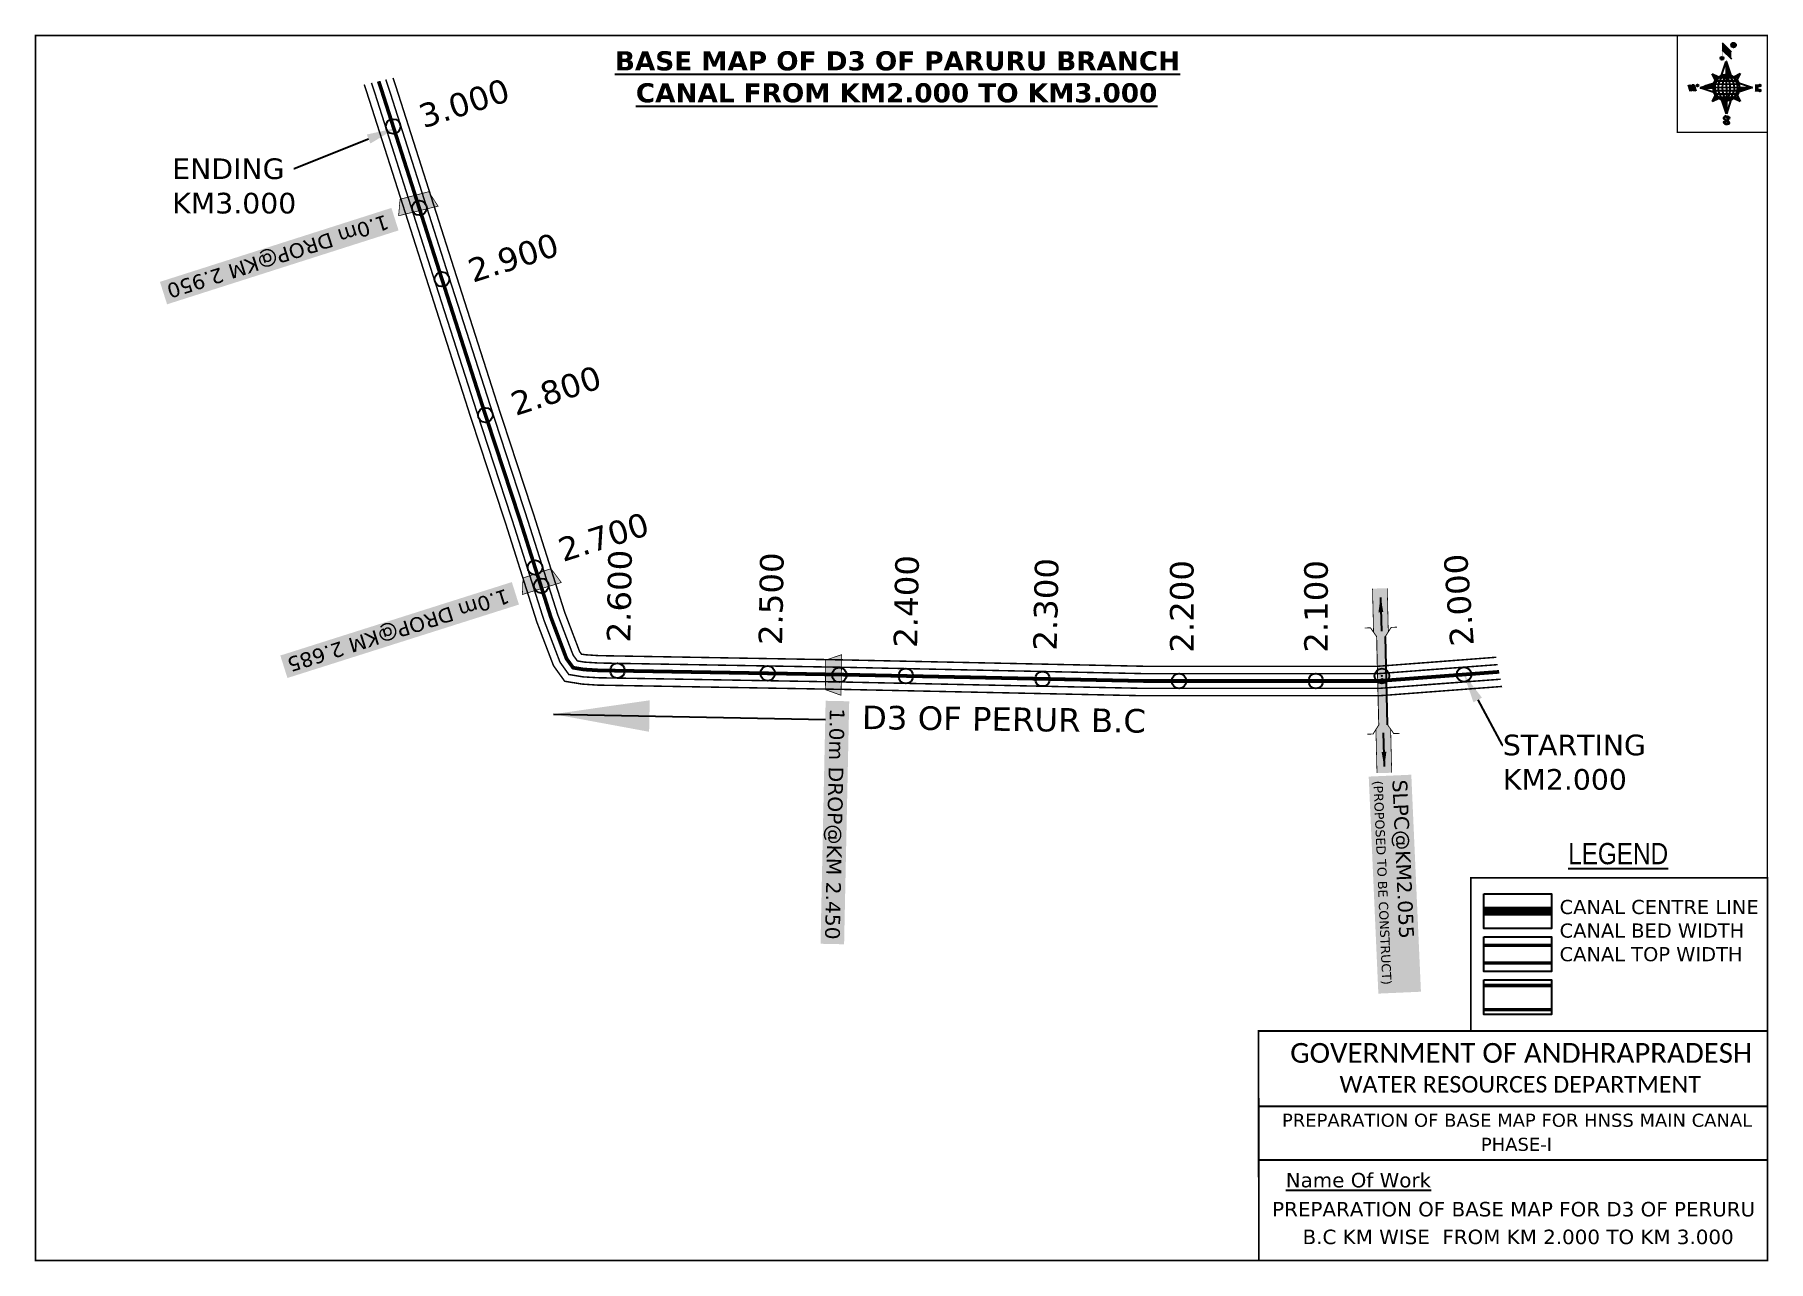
# Model space of a CAD drawing. Header units: inches. Extents: x 736817 to 742101, y 1626004 to 1628798.
# Drawn here: x 736817 to 737993, y 1626004 to 1626836 of the extents above.
import ezdxf
from ezdxf import colors
from ezdxf.entities.mleader import LeaderData, LeaderLine
from ezdxf.enums import TextEntityAlignment as Align
from ezdxf.math import Vec2, Vec3

# ---------------------------------------------------------------- set-up
doc = ezdxf.new("R2010")
doc.units = ezdxf.units.IN
doc.header["$MEASUREMENT"] = 0
doc.header["$PDMODE"] = 32
doc.header["$PDSIZE"] = 10
doc.linetypes.add('ACAD_ISO02W100', pattern=[15, 12, -3])
doc.linetypes.add('HIDDEN2', pattern=[0.1875, 0.125, -0.0625])
for name, color, linetype in [('AQUADUCT', 1, 'Continuous'), ('bord', 1, 'Continuous'), ('CANAL1', 1, 'Continuous'), ('CSMark', 72, 'Continuous'), ('DCBMS', 232, 'Continuous'), ('PAGE', 7, 'Continuous'), ('STRUCTURE', 5, 'Continuous'), ('TEXT', 7, 'Continuous'), ('VILLAGE STONES', 240, 'Continuous'), ('ZZZZZZZ', 50, 'Continuous')]:
    doc.layers.add(name, color=color, linetype=linetype)
doc.styles.add('ARIALN', font='ARIALN_1.TTF')
doc.styles.get("Standard").update_dxf_attribs({"font": 'verdana_0.ttf'})
doc.dimstyles.get("Standard").update_dxf_attribs({"dimtxt": 0.18, "dimasz": 0.18, "dimexe": 0.18, "dimexo": 0.0625, "dimgap": 0.09, "dimtad": 0, "dimtih": 1, "dimtoh": 1, "dimdec": 4, "dimzin": 0, "dimdsep": 46, "dimtxsty": 'Standard', "dimcen": 0.09, "dimadec": 0, "dimazin": 0, "dimtfac": 1, "dimtdec": 4, "dimtofl": 0, "dimtmove": 0, "dimatfit": 3, "dimfxl": 0, "dimtolj": 1, "dimtzin": 0, "dimarcsym": 0})
pattern_1 = [(267.297113149, (-8720374.938, 50637915.138), (10.5367255337, -0.497431438), [])]
pattern_2 = [(357.297113149, (-8720374.938, 50637915.138), (0.497431438, 10.5367255337), [])]

# ---------------------------------------------------------------- blocks, each defined once
blk = doc.blocks.new('*X17')
at = {"color": 0, "linetype": 'Continuous'}
for p, q in [((6321.6, 240.5), (6322.3, 241.2)), ((6321.6, 240.3), (6322.3, 241)), ((6321.6, 240.1), (6322.3, 240.8)), ((6321.6, 239.9), (6322.4, 240.7)), ((6321.6, 239.8), (6322.4, 240.6)), ((6321.6, 239.6), (6322.5, 240.5)), ((6321.6, 239.4), (6322.5, 240.3)), ((6321.6, 239.2), (6322.6, 240.2)), ((6321.7, 239.1), (6322.6, 240.1)), ((6321.8, 240.8), (6322.4, 241.4)), ((6321.8, 239), (6322.7, 240)), ((6321.8, 239), (6322.8, 239.9)), ((6321.9, 238.9), (6322.9, 239.8)), ((6322, 238.8), (6323, 239.7)), ((6322.1, 241.3), (6322.4, 241.6)), ((6322.1, 238.7), (6323.1, 239.6)), ((6322.2, 238.6), (6323.1, 239.6)), ((6322.3, 238.5), (6323.2, 239.5)), ((6322.4, 238.5), (6323.3, 239.4)), ((6322.5, 238.4), (6323.4, 239.3)), ((6322.7, 238.4), (6323.6, 239.3)), ((6322.8, 238.3), (6323.7, 239.2)), ((6322.9, 238.3), (6323.8, 239.1)), ((6323.1, 238.2), (6323.9, 239.1)), ((6323.2, 238.2), (6324, 239)), ((6323.3, 238.2), (6324.2, 239)), ((6323.5, 238.1), (6324.3, 238.9)), ((6323.7, 238.1), (6324.4, 238.9)), ((6323.8, 238.1), (6324.6, 238.8)), ((6324.1, 238.2), (6324.7, 238.8)), ((6324.3, 238.3), (6324.9, 238.8)), ((6324.6, 238.3), (6325.1, 238.8)), ((6324.8, 238.4), (6325.2, 238.8)), ((6325.1, 238.5), (6325.4, 238.8)), ((6325.4, 238.6), (6325.6, 238.8))]:
    blk.add_line(p, q, dxfattribs=at)
blk = doc.blocks.new('*X16')
at = {"color": 0, "linetype": 'Continuous'}
for p, q in [((6324.4, 240.3), (6324.5, 240.4)), ((6324.6, 240.3), (6324.8, 240.5)), ((6324.7, 240.2), (6325, 240.5)), ((6324.8, 240.2), (6325.2, 240.6)), ((6325, 240.1), (6325.5, 240.6)), ((6325.1, 240.1), (6325.6, 240.6)), ((6325.2, 240), (6325.8, 240.6)), ((6325.3, 240), (6326, 240.6)), ((6325.4, 239.9), (6326.1, 240.6)), ((6325.5, 239.8), (6326.2, 240.5)), ((6325.6, 239.8), (6326.3, 240.5)), ((6325.7, 239.7), (6326.5, 240.4)), ((6325.9, 239.6), (6326.6, 240.3)), ((6326, 239.5), (6326.7, 240.3)), ((6326, 239.4), (6326.8, 240.2)), ((6326.1, 239.3), (6327, 240.2)), ((6326.2, 239.3), (6327.1, 240.1)), ((6326.3, 239.2), (6327.1, 240)), ((6326.4, 239.1), (6327.2, 239.9)), ((6326.5, 239), (6327.3, 239.8)), ((6326.5, 238.9), (6327.4, 239.7)), ((6326.6, 238.8), (6327.5, 239.6)), ((6326.7, 238.7), (6327.5, 239.5)), ((6326.8, 238.6), (6327.6, 239.4)), ((6326.8, 238.5), (6327.7, 239.3)), ((6326.8, 236.5), (6327.4, 237)), ((6326.9, 238.3), (6327.8, 239.2)), ((6326.9, 238.2), (6327.9, 239.1)), ((6326.9, 236.8), (6327.6, 237.4)), ((6327, 238.1), (6327.8, 239)), ((6327, 237.9), (6327.8, 238.8)), ((6327, 237.8), (6327.8, 238.6)), ((6327, 237.6), (6327.8, 238.4)), ((6327, 237.4), (6327.8, 238.2)), ((6327, 237.3), (6327.8, 238)), ((6327, 237.1), (6327.8, 237.9))]:
    blk.add_line(p, q, dxfattribs=at)
blk = doc.blocks.new('H')
at = {"layer": 'bord', "extrusion": (0.000427885, 0.004792, 0.999988)}
h = blk.add_hatch(dxfattribs=at)
h.set_pattern_fill('LINE', color=8, scale=84.387686, angle=-2.7029, style=0)
h.set_pattern_definition(pattern_2)
h.paths.add_polyline_path([(-492, 786, -0.090992), (-448, 775), (-486, 912)])
h = blk.add_hatch(dxfattribs=at)
h.set_pattern_fill('LINE', color=8, scale=84.387686, angle=-92.7029, style=0)
h.set_pattern_definition(pattern_1)
h.paths.add_polyline_path([(-625, 665, -0.090992), (-615, 710), (-751, 671)])
h = blk.add_hatch(dxfattribs=at)
h.set_pattern_fill('LINE', color=8, scale=84.387686, angle=-2.7029, style=0)
h.set_pattern_definition(pattern_2)
h.paths.add_polyline_path([(-504, 533, -0.090992), (-549, 543), (-510, 406)])
h = blk.add_hatch(dxfattribs=at)
h.set_pattern_fill('LINE', color=8, scale=84.387686, angle=-92.7029, style=0)
h.set_pattern_definition(pattern_1)
h.paths.add_polyline_path([(-246, 647), (-372, 653, -0.090992), (-382, 609)])
for p, q in [((-519, 1020, -1217), (-435, 927, -1216)), ((-516, 1087, -1217), (-432, 994, -1217)), ((-538, 774, -1216), (-487, 906, -1216)), ((-487, 906, -1216), (-493, 780, -1216)), ((-487, 906, -1216), (-448, 769, -1216)), ((-865, 701, -1215), (-847, 638, -1215)), ((-847, 700, -1215), (-829, 637, -1215)), ((-829, 699, -1215), (-811, 636, -1215)), ((-829, 699, -1215), (-811, 698, -1215)), ((-811, 698, -1215), (-794, 635, -1215)), ((-752, 665, -1215), (-615, 704, -1215)), ((-627, 794, -1216), (-567, 760, -1216)), ((-627, 794, -1216), (-584, 747, -1215)), ((-599, 731, -1215), (-627, 794, -1216)), ((-421, 753, -1216), (-359, 781, -1216)), ((-359, 781, -1216), (-405, 739, -1216)), ((-359, 781, -1216), (-392, 721, -1215)), ((-379, 693, -1215), (-246, 641, -1215)), ((-213, 669, -1215), (-217, 601, -1215)), ((-752, 665, -1215), (-625, 659, -1215)), ((-619, 614, -1215), (-752, 665, -1215)), ((-639, 526, -1214), (-606, 585, -1215)), ((-639, 526, -1214), (-593, 568, -1215)), ((-577, 553, -1215), (-639, 526, -1214)), ((-511, 400, -1214), (-549, 537, -1214)), ((-460, 533, -1215), (-511, 400, -1214)), ((-505, 527, -1214), (-511, 400, -1214)), ((-371, 513, -1214), (-431, 546, -1215)), ((-371, 513, -1214), (-414, 560, -1215)), ((-399, 576, -1215), (-371, 513, -1214)), ((-246, 641, -1215), (-383, 603, -1215)), ((-373, 647, -1215), (-246, 641, -1215)), ((-197, 600, -1215), (-194, 668, -1215))]:
    blk.add_line(p, q, dxfattribs=at)
at = {"layer": 'bord', "color": 8, "linetype": 'ByBlock', "extrusion": (0.000427885, 0.004792, 0.999988)}
for p, q in [((-375, 679, -1215), (-620, 691, -1215)), ((-386, 711, -1215), (-605, 722, -1215)), ((-411, 744, -1216), (-578, 752, -1216)), ((-493, 780, -1216), (-505, 527, -1214)), ((-373, 647, -1215), (-625, 659, -1215)), ((-378, 616, -1215), (-623, 628, -1215)), ((-392, 585, -1215), (-611, 595, -1215)), ((-420, 555, -1215), (-587, 562, -1215))]:
    blk.add_line(p, q, dxfattribs=at)
at = {"layer": 'bord', "extrusion": (0.000427885, 0.004792, 0.999988), "elevation": -1212}
for points, const_width in [([(-522, 960), (-516, 1093)], 1.61), ([(-434, 933), (-428, 1066)], 1.61), ([(-870, 707), (-846, 706)], 0.642), ([(-829, 643), (-821, 678)], 0.642), ([(-793, 641), (-782, 694)], 0.642), ([(-223, 676), (-174, 673)], 0.706), ([(-829, 643), (-855, 644)], 0.642), ([(-811, 642), (-784, 641)], 0.642), ([(-177, 605), (-226, 607)], 0.706), ([(-195, 645), (-185, 644)], 0.706)]:
    blk.add_lwpolyline(points, dxfattribs=dict(at, const_width=const_width))
for points, const_width in [([(-414, 1073, 1), (-398, 1058, 1)], 22.3), ([(-530, 950, 1), (-520, 939, 1)], 14.8), ([(-776, 697, 1), (-769, 690, 1)], 8.9), ([(-180, 618, 1), (-173, 611, 1)], 9.79), ([(-178, 667, 1), (-171, 660, 1)], 9.79), ([(-490, 362, 1), (-498, 369, 1)], 11.1), ([(-525, 322, 1), (-533, 329, 1)], 11.1)]:
    blk.add_lwpolyline(points, format="xyb", close=True, dxfattribs=dict(at, const_width=const_width))
for points in [[(-537, 317), (-531, 310), (-520, 307), (-505, 307), (-494, 310), (-486, 318), (-487, 326), (-491, 333), (-494, 336), (-503, 341), (-522, 347), (-530, 352), (-534, 355), (-537, 363), (-537, 373), (-530, 381), (-520, 384), (-504, 384), (-493, 380), (-487, 373)], [(-522, 348), (-526, 354), (-528, 361), (-528, 371), (-526, 375), (-521, 381), (-515, 384)], [(-505, 307), (-499, 312), (-497, 319), (-497, 327), (-501, 335), (-509, 343)]]:
    blk.add_lwpolyline(points, dxfattribs=at)
at = {"layer": 'bord', "extrusion": (0.000427885, 0.004792, 0.999988)}
for centre, radius in [((-406, 1065, -1212), 22.3), ((-525, 944, -1212), 14.8), ((-773, 694, -1212), 8.9), ((-498, 659, -1212), 127), ((-177, 615, -1212), 9.79), ((-174, 663, -1212), 9.79), ((-494, 365, -1212), 11.1), ((-529, 325, -1212), 11.1)]:
    blk.add_circle(centre, radius, dxfattribs=at)
at = {"layer": 'bord', "color": 8, "linetype": 'ByBlock', "extrusion": (0.000427885, 0.004792, 0.999988)}
for centre, radius, start, end in [((-482, 658, -1212), 128, 94.9254, 259.6691), ((-437, 656, -1212), 141, 113.2864, 241.308), ((-316, 651, -1212), 222, 142.5892, 212.0053), ((-560, 662, -1212), 141, 293.2864, 61.308), ((-681, 668, -1212), 222, 322.5892, 32.0053), ((-515, 660, -1212), 128, 274.9254, 79.6691)]:
    blk.add_arc(centre, radius, start, end, dxfattribs=at)
at = {"layer": 'bord', "extrusion": (0.000427885, 0.004792, 0.999988)}
for points in [[(-516, 1093, -1212), (-431, 1000, -1212), (-519, 1026, -1212), (-434, 933, -1212)], [(-864, 707, -1212), (-846, 706, -1212), (-846, 644, -1212), (-829, 643, -1212)], [(-829, 705, -1212), (-811, 704, -1212), (-811, 642, -1212), (-793, 641, -1212)], [(-193, 674, -1212), (-197, 606, -1212), (-213, 675, -1212), (-216, 607, -1212)]]:
    blk.add_solid(points, dxfattribs=at)
at = {"layer": 'bord', "extrusion": (0.000427885, 0.004792, 0.999988), "xscale": 7.977342409717546, "yscale": 7.977342408231451, "zscale": 7.977342408476333, "rotation": 138.0840426661453}
for name, p in [('*X16', (38301, -31929, -1212)), ('*X17', (38314, -31951, -1212))]:
    blk.add_blockref(name, p, dxfattribs=at)
blk = doc.blocks.new('SLB')
at = {"layer": 'STRUCTURE'}
h = blk.add_hatch(dxfattribs=at)
h.set_pattern_fill('DOTS', color=6, scale=20, angle=320.3722, style=0)
h.set_pattern_definition([(320.372247934, (-159.4327, -72.9564), (1.2786241598, 0.5641323054), [0, -1.25])])
h.paths.add_polyline_path([(769699.5, 1706871.1), (769699.5, 1706861.1), (769729.1, 1706861.1), (769732.1, 1706863.1), (769792.1, 1706863.1), (769795.1, 1706861.1), (769824.7, 1706861.1), (769824.7, 1706871.1), (769795.1, 1706871.1), (769792.1, 1706869.1), (769732.1, 1706869.1), (769729.1, 1706871.1)])
at = {"layer": 'STRUCTURE', "color": 6, "linetype": 'ACAD_ISO02W100', "ltscale": 0.5, "const_width": 0.5}
for points in [[(769699.5, 1706871.1), (769729.1, 1706871.1)], [(769795.1, 1706871.1), (769824.7, 1706871.1)], [(769699.5, 1706861.1), (769729.1, 1706861.1)], [(769795.1, 1706861.1), (769824.7, 1706861.1)]]:
    blk.add_lwpolyline(points, dxfattribs=at)
at = {"layer": 'STRUCTURE', "color": 6, "const_width": 0.628}
for points in [[(769726.1, 1706877.1), (769726.1, 1706873.1), (769732.1, 1706869.1), (769792.1, 1706869.1), (769798.1, 1706873.1), (769798.1, 1706877.1)], [(769726.1, 1706855.1), (769726.1, 1706859.1), (769732.1, 1706863.1), (769792.1, 1706863.1), (769798.1, 1706859.1), (769798.1, 1706855.1)]]:
    blk.add_lwpolyline(points, dxfattribs=at)
at = {"layer": 'STRUCTURE', "color": 6}
blk.add_lwpolyline([(769732.1, 1706863.1), (769792.1, 1706863.1)], dxfattribs=at)
blk.add_lwpolyline([(769732.1, 1706863.1), (769792.1, 1706863.1)], dxfattribs=at)
at = {"layer": 'STRUCTURE', "color": 0}
blk.add_circle((769762.1, 1706866.1), 1.24, dxfattribs=at)
for points in [[(769703.8, 1706866), (769726.7, 1706866)], [(769818.6, 1706865.8), (769795.7, 1706865.8)]]:
    blk.add_leader(points, dimstyle='Standard', override={"dimasz": 10, "dimgap": 0.09, "dimtad": 0}, dxfattribs=at)

msp = doc.modelspace()

# ---------------------------------------------------------------- hatches: boundary and pattern name
for points in [[(737090.6, 1626719.7), (737063.8, 1626713.2), (737064.8, 1626724.4), (737084.2, 1626729.5)], [(737174.2, 1626464.4), (737147.8, 1626456.3), (737148.2, 1626467.5), (737167.2, 1626473.8)], [(737364.5, 1626415.5), (737364, 1626387.9), (737353.5, 1626391.7), (737353.4, 1626411.7)]]:
    msp.add_hatch(color=1).paths.add_polyline_path(points)

# ---------------------------------------------------------------- linework, layer by layer
at = {"layer": 'CANAL1', "color": 1, "linetype": 'HIDDEN2', "ltscale": 100, "const_width": 2.5}
for points in [[(737156.4, 1626474.6), (737146.3, 1626506.4), (737121.7, 1626581.2), (737091.7, 1626674.9), (737052.8, 1626796.7), (737050.3, 1626804.4)], [(737314.3, 1626402.8), (737199.3, 1626404.8), (737189.5, 1626405.4), (737182.2, 1626406.6), (737177.7, 1626412.8), (737167.1, 1626440.9), (737156.4, 1626474.6)], [(737810.6, 1626403.8), (737728.9, 1626397.6), (737686.2, 1626397.6)], [(737810.6, 1626403.8), (737756.7, 1626399.7)], [(737686.2, 1626397.6), (737569.3, 1626397.6), (737365.5, 1626401.9), (737314.3, 1626402.8)]]:
    msp.add_lwpolyline(points, dxfattribs=at)
at = {"layer": 'CANAL1', "color": 5}
for points, const_width in [([(737809.6, 1626408.7), (737728.7, 1626402.6), (737569.3, 1626402.6), (737365.6, 1626406.9), (737199.5, 1626409.8), (737190, 1626410.4), (737185.1, 1626411.2), (737182.2, 1626415.2), (737171.8, 1626442.5), (737151, 1626507.9), (737126.5, 1626582.8), (737096.4, 1626676.5), (737057.6, 1626798.2), (737055.1, 1626805.6)], 1), ([(737811.6, 1626398.8), (737729, 1626392.6), (737569.2, 1626392.6), (737365.4, 1626396.9), (737199.1, 1626399.8), (737188.9, 1626400.4), (737179.3, 1626402), (737173.3, 1626410.4), (737162.3, 1626439.2), (737141.5, 1626504.8), (737117, 1626579.7), (737086.9, 1626673.4), (737048.1, 1626795.1), (737045.4, 1626803.3)], 1), ([(737090.6, 1626719.7), (737063.8, 1626713.2), (737064.8, 1626724.4), (737084.2, 1626729.5), (737090.6, 1626719.7), (737063.8, 1626713.2)], 0.49), ([(737174.2, 1626464.4), (737147.8, 1626456.3), (737148.2, 1626467.5), (737167.2, 1626473.8), (737174.2, 1626464.4), (737147.8, 1626456.3)], 0.49), ([(737364.5, 1626415.5), (737364, 1626387.9), (737353.5, 1626391.7), (737353.4, 1626411.7), (737364.5, 1626415.5), (737364, 1626387.9)], 0.49), ([(737809.6, 1626408.7), (737755.9, 1626404.7)], 1), ([(737811.6, 1626398.8), (737757.4, 1626394.8)], 1)]:
    msp.add_lwpolyline(points, dxfattribs=dict(at, const_width=const_width))
at = {"layer": 'CANAL1', "color": 200, "const_width": 1}
for points in [[(737808.6, 1626413.7), (737728.5, 1626407.6), (737569.4, 1626407.6), (737365.7, 1626411.9), (737199.7, 1626414.8), (737190.6, 1626415.4), (737187.9, 1626415.8), (737186.6, 1626417.6), (737176.5, 1626444.2), (737155.8, 1626509.4), (737131.2, 1626584.3), (737101.2, 1626678), (737062.3, 1626799.8), (737060, 1626806.7)], [(737812.6, 1626393.9), (737729.2, 1626387.6), (737569.2, 1626387.6), (737365.3, 1626391.9), (737198.9, 1626394.8), (737188.4, 1626395.5), (737176.5, 1626397.4), (737168.9, 1626408), (737157.6, 1626437.6), (737136.8, 1626503.3), (737112.2, 1626578.1), (737082.2, 1626671.9), (737043.3, 1626793.6), (737040.5, 1626802.2)], [(737808.6, 1626413.7), (737755.1, 1626409.6)], [(737812.6, 1626393.9), (737758.2, 1626389.8)]]:
    msp.add_lwpolyline(points, dxfattribs=at)
at = {"layer": 'CANAL1', "color": 1, "linetype": 'HIDDEN2', "ltscale": 100, "const_width": 6, "elevation": -0.4}
msp.add_lwpolyline([(737846.2, 1626241.5), (737800.1, 1626241.5)], dxfattribs=at)
at = {"layer": 'CANAL1', "color": 5, "const_width": 2.4, "elevation": -0.4}
for points in [[(737846.2, 1626218.3), (737800.1, 1626218.3)], [(737846.2, 1626206.3), (737800.1, 1626206.3)]]:
    msp.add_lwpolyline(points, dxfattribs=at)
at = {"layer": 'CANAL1', "color": 200, "const_width": 2.4, "elevation": -0.4}
for points in [[(737846.2, 1626191.1), (737800.1, 1626191.1)], [(737846.2, 1626174.6), (737800.1, 1626174.6)]]:
    msp.add_lwpolyline(points, dxfattribs=at)
at = {"layer": 'PAGE', "const_width": 1}
msp.add_lwpolyline([(736817.4, 1626004.5), (737992.6, 1626004.5), (737992.6, 1626835.5), (736817.4, 1626835.5), (736817.4, 1626004.5)], dxfattribs=at)
at = {"layer": 'PAGE'}
for points, const_width in [([(737992.6, 1626835.5), (737931.5, 1626835.5), (737931.5, 1626769.8), (737992.6, 1626769.8)], 1), ([(737992.6, 1626160.2), (737791.3, 1626160.2), (737791.3, 1626264), (737992.6, 1626264)], 1.2), ([(737647.3, 1626160.2), (737992.6, 1626160.2), (737992.6, 1626004.5), (737647.5, 1626004.5)], 1.2)]:
    msp.add_lwpolyline(points, close=True, dxfattribs=dict(at, const_width=const_width))
at = {"layer": 'PAGE', "elevation": -0.4}
for points in [[(737800.1, 1626253.3), (737846.2, 1626253.3), (737846.2, 1626229.8), (737800.1, 1626229.8)], [(737800.1, 1626224), (737846.2, 1626224), (737846.2, 1626200.5), (737800.1, 1626200.5)], [(737800.1, 1626194.8), (737846.2, 1626194.8), (737846.2, 1626171.3), (737800.1, 1626171.3)]]:
    msp.add_lwpolyline(points, close=True, dxfattribs=at)
at = {"layer": 'PAGE'}
for points in [[(737647.4, 1626109.2), (737992.6, 1626109.2)], [(737647.4, 1626072.8), (737992.6, 1626072.8)]]:
    msp.add_lwpolyline(points, dxfattribs=at)
at = {"layer": 'STRUCTURE', "color": 3}
for p in [(737060.1, 1626773.8), (737077.9, 1626718.5), (737093.2, 1626670.1), (737122.7, 1626578), (737156.4, 1626474.6), (737160.6, 1626462.2), (737212.3, 1626404.6), (737314.3, 1626402.8), (737362.9, 1626401.7), (737408, 1626401), (737786.8, 1626402), (737786.8, 1626402), (737500.7, 1626399), (737593.4, 1626397.6), (737686.2, 1626397.6)]:
    msp.add_point(p, dxfattribs=at)
at = {"layer": 'ZZZZZZZ'}
msp.add_point((737731, 1626401, 3), dxfattribs=at)

# ---------------------------------------------------------------- block references
at = {"layer": 'AQUADUCT', "color": 1, "xscale": 0.0703495379661093, "yscale": 0.07034953800030053, "zscale": 0.07034953795990817, "rotation": 3.078330607406165}
msp.add_blockref('H', (738002.2, 1626756.1, 85.4), dxfattribs=at)
at = {"layer": 'STRUCTURE', "color": 0, "rotation": 91.38804498957899}
msp.add_blockref('SLB', (2462742.8, 898208), dxfattribs=at)

# ---------------------------------------------------------------- texts
at = {"layer": 'CSMark', "color": 1}
for s, rotation, p in [('3.000', 17.7014, (737078.3, 1626780.1)), ('2.900', 17.7628, (737111.7, 1626675.3)), ('2.800', 18.1788, (737140.7, 1626584.9)), ('2.700', 17.5948, (737172.9, 1626485.9)), ('2.600', 88.9826, (737213, 1626423.8)), ('2.500', 88.9826, (737316, 1626422)), ('2.400', 88.793, (737407.6, 1626420.2)), ('2.300', 88.793, (737502.3, 1626418.2)), ('2.200', 90.0203, (737595.2, 1626416.8)), ('2.100', 90.0203, (737686.3, 1626416.8)), ('2.000', 94.2998, (737785.5, 1626421.2)), ('2.000', 94.2998, (737785.5, 1626421.2))]:
    msp.add_text(s, height=16, rotation=rotation, dxfattribs=at).set_placement(p, align=Align.MIDDLE_LEFT)
at = {"layer": 'PAGE', "extrusion": (0.000201441, 0.004807, 0.999988), "style": 'ARIALN'}
msp.add_text('%%ULEGEND', height=14.4, rotation=359.9999, dxfattribs=at).set_placement((737891.3, 1626261, 7965.9), align=Align.MIDDLE)
at = {"layer": 'PAGE', "extrusion": (0.000201441, 0.004807, 0.999988)}
for s, height, p in [('PREPARATION OF BASE MAP FOR HNSS MAIN CANAL', 8.878, (737663.2, 1626075.7, 7965)), ('%%UName Of Work', 9.822, (737665.8, 1626034.6, 7963.6))]:
    msp.add_text(s, height=height, rotation=359.9999, dxfattribs=at).set_placement(p)
for s, height, p in [('PHASE-I', 8.88, (737822.3, 1626063.8, 7964.9)), ('PREPARATION OF BASE MAP FOR D3 OF PERURU', 9.822, (737820.4, 1626019.8, 7963.7)), (' B.C KM WISE  FROM KM 2.000 TO KM 3.000', 9.822, (737821.3, 1626001, 7963.7))]:
    msp.add_text(s, height=height, rotation=359.9999, dxfattribs=at).set_placement(p, align=Align.MIDDLE_CENTER)
at = {"layer": 'PAGE', "extrusion": (0.000201441, 0.004807, 0.999988), "attachment_point": 1, "text_direction": (1, -1e-06, -0.000201)}
for s, insert, char_height, width in [('CANAL CENTRE LINE CANAL BED WIDTH {\\H2.3741x; }CANAL TOP WIDTH{\\H1.9188x; }', (737851.6, 1626249.1, -0.4), 9.6, 168.926), ('\\pi3.5885;{\\fCalibri|b0|i0|c0|p34;\\H1.3333x;GOVERNMENT OF ANDHRAPRADESH\\P\\pi37.073;\\H0.83998x;WATER RESOURCES DEPARTMENT}', (737665.2, 1626152, -1.3), 10.059, 321.276)]:
    msp.add_mtext(s, dxfattribs=dict(at, insert=insert, char_height=char_height, width=width))
at = {"layer": 'STRUCTURE', "color": 5, "char_height": 10, "attachment_point": 1, "bg_fill": 1, "box_fill_scale": 1.3, "bg_fill_color": 7, "bg_fill_true_color": 16777215, "bg_fill_transparency": 4390977}
for s, insert, width, rotation in [('\\pi1.967;1.0m DROP@KM 2.950', (737060, 1626705.2), 158.871, 197.7014), ('\\pi1.967;1.0m DROP@KM 2.685', (737141.7, 1626451.4), 158.804, 197.5948), ('\\pi1.967;1.0m DROP@KM 2.450', (737366.5, 1626380.9), 158.871, 268.793), ('SLPC@KM2.055\\P{\\H0.625x;(PROPOSED TO BE CONSTRUCT)}\\P', (737748.1, 1626330.9), 141.361, 272.5431)]:
    msp.add_mtext(s, dxfattribs=dict(at, insert=insert, width=width, rotation=rotation))
at = {"layer": 'TEXT', "color": 1, "insert": (737202.6, 1626824.8), "char_height": 13, "width": 395.395, "attachment_point": 1}
msp.add_mtext('\\pi7.9706;{\\fVerdana|b1|i0|c0|p34;\\LBASE MAP OF D3 OF PARURU BRANCH \\P\\pi22.18;CANAL FROM KM2.000 TO KM3.000}', dxfattribs=at)
at = {"layer": 'VILLAGE STONES', "color": 1}
msp.add_text('D3 OF PERUR B.C', height=16, rotation=359.2665, dxfattribs=at).set_placement((737378.1, 1626365))

# ---------------------------------------------------------------- leaders
at = {"layer": 'CANAL1', "color": 1}
msp.add_leader([(737169, 1626375.1), (737353.4, 1626371.5)], dimstyle='Standard', override={"dimasz": 65, "dimgap": 0.09, "dimtad": 0, "dimtfill": 2, "dimtfillclr": 5}, dxfattribs=at)
at = {"layer": 'DCBMS', "color": 5}
ml = msp.add_multileader_mtext('Standard', dxfattribs=at)
ml.set_content('ENDING \\PKM3.000', color=5)
ml.set_leader_properties()
ml.build(insert=Vec2(0, 0))
ml.multileader.update_dxf_attribs({"dogleg_length": 0.36, "arrow_head_size": 20})
ctx = ml.context
ctx.base_point, ctx.char_height, ctx.arrow_head_size, ctx.landing_gap_size, ctx.plane_origin = Vec3(736910.1, 1626745), 14, 20, 0.09, Vec3(737899.1, 1626961.3)
notes = []
notes.append((ctx, [(0, (1, 1, 0), (736993, 1626745), (-1, 0), 0.36, [(0, [(737062, 1626772.7)], 0, [])])]))
ctx.mtext.insert, ctx.mtext.width, ctx.mtext.flow_direction = Vec3(736910.2, 1626752.1), 121.426, 5
ml = msp.add_multileader_mtext('Standard', dxfattribs=at)
ml.set_content('STARTING \\PKM2.000', color=5)
ml.set_leader_properties()
ml.build(insert=Vec2(0, 0))
ml.multileader.update_dxf_attribs({"dogleg_length": 0.36, "arrow_head_size": 20})
ctx = ml.context
ctx.base_point, ctx.char_height, ctx.arrow_head_size, ctx.landing_gap_size, ctx.plane_origin = Vec3(737813, 1626354.1), 14, 20, 0.09, Vec3(738815.8, 1626602.6)
notes.append((ctx, [(1, (1, 1, 0), (737812.6, 1626354.1), (1, 0), 0.36, [(0, [(737786.5, 1626402.3)], 0, [])])]))
ctx.mtext.insert, ctx.mtext.width, ctx.mtext.flow_direction = Vec3(737813.1, 1626361.2), 121.426, 5
for ctx, leaders in notes:
    for number, flags, end, landing, length, lines in leaders:
        leader = LeaderData()
        leader.index, (leader.has_last_leader_line, leader.has_dogleg_vector, leader.attachment_direction) = number, flags
        leader.last_leader_point, leader.dogleg_vector, leader.dogleg_length = Vec3(end), Vec3(landing), length
        for number, points, colour, breaks in lines:
            line = LeaderLine()
            line.index, line.vertices, line.color, line.breaks = number, Vec3.list(points), colors.encode_raw_color(colour), breaks
            leader.lines.append(line)
        ctx.leaders.append(leader)

doc.saveas('drawing.dxf')
